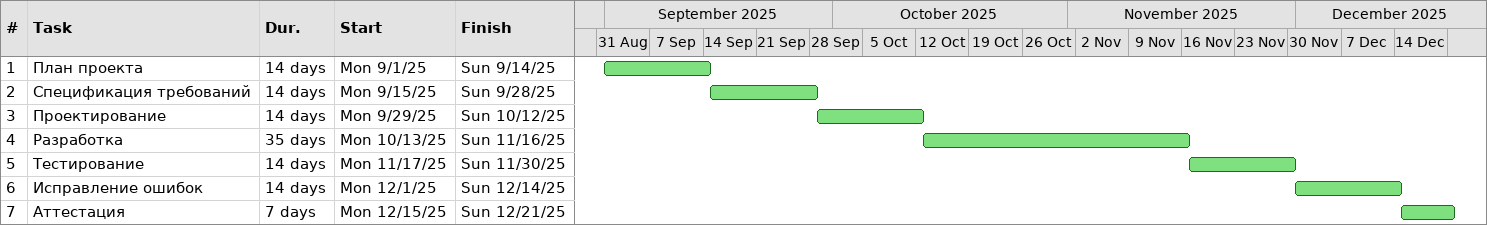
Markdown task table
| ID | Task | Duration | Start | Finish |
|---|---|---|---|---|
| 1 | План проекта | 14d | 2025-09-01 | 2025-09-14 |
| 2 | Спецификация требований | 14d | 2025-09-15 | 2025-09-28 |
| 3 | Проектирование | 14d | 2025-09-29 | 2025-10-12 |
| 4 | Разработка | 35d | 2025-10-13 | 2025-11-16 |
| 5 | Тестирование | 14d | 2025-11-17 | 2025-11-30 |
| 6 | Исправление ошибок | 14d | 2025-12-01 | 2025-12-14 |
| 7 | Аттестация | 7d | 2025-12-15 | 2025-12-21 |
